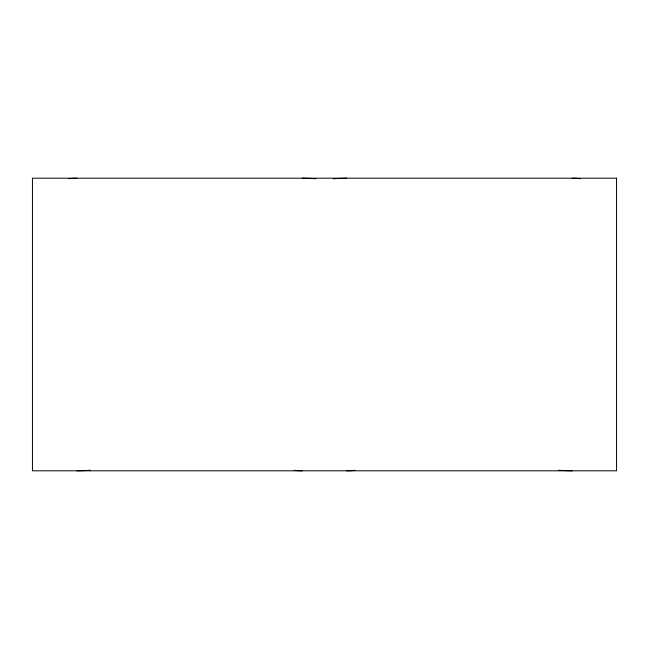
<?xml version="1.0" encoding="UTF-8"?>
<svg xmlns="http://www.w3.org/2000/svg" width="649" height="649" viewBox="0 0 649 649"><rect width="100%" height="100%" fill="white"/><g stroke="black" fill="none" stroke-linecap="round" stroke-linejoin="round"><path stroke-width="0.97" d="M90.462 470.233A31.825 3.229 -5.9 0 1 76.898 470.801M68.867 178.791A31.825 3.229 5.9 0 1 76.898 178.224M354.808 470.233A31.825 3.229 5.9 0 1 346.769 470.801M333.205 178.791A31.825 3.229 -5.9 0 1 346.769 178.224M572.102 470.801A31.825 3.229 5.9 0 1 558.538 470.233M572.102 178.224A31.825 3.229 -5.9 0 1 580.133 178.791M302.231 470.801A31.825 3.229 -5.9 0 1 294.192 470.233M302.231 178.191A31.825 3.229 5.9 0 1 315.795 178.759M616.55 178.183L32.45 178.183L32.45 470.817L616.55 470.817L616.55 178.183"/></g></svg>
